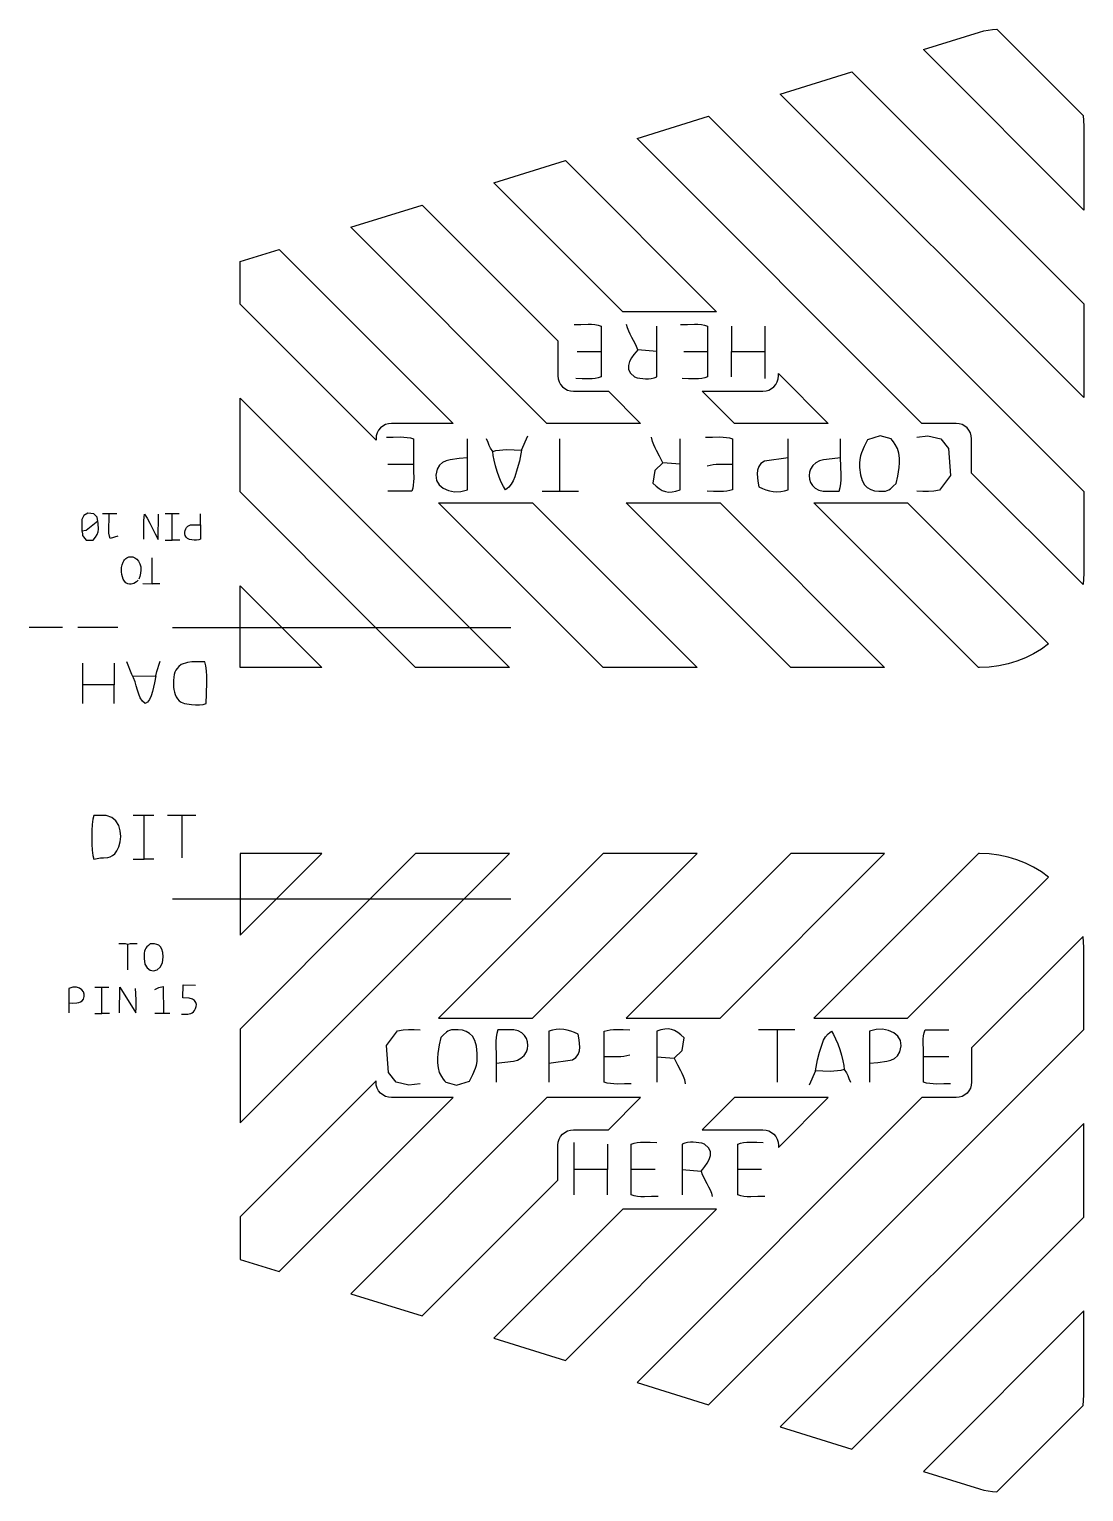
# Model space of a CAD drawing. Extents: x -107 to 9, y 5 to 88.
# Drawn here: x -47.6 to 8.6, y 8.6 to 86.5 of the extents above; entities that cross this region are included whole.
import ezdxf

# ---------------------------------------------------------------- set-up
doc = ezdxf.new("R2010")
doc.units = 0
doc.layers.add('LINE-ART', color=7, linetype='CONTINUOUS')

msp = doc.modelspace()

# ---------------------------------------------------------------- linework, layer by layer
at = {"layer": 'LINE-ART', "color": 250}
for points in [[(8.6041, 76.8939), (0.0526, 85.4454), (3.0416, 86.373), (3.2758, 86.4371), (3.5087, 86.4841), (3.7399, 86.5145), (3.9692, 86.5288), (8.5692, 81.9288), (8.6041, 81.373), (8.6041, 76.8939)], [(-3.7633, 84.2613), (8.6041, 71.8939), (8.6041, 66.8939), (-7.5791, 83.0771), (-3.7633, 84.2613)], [(-11.395, 81.893), (8.6041, 61.8939), (8.6041, 57.5104), (8.5667, 56.9313), (2.6244, 62.8736), (2.6244, 64.6934), (2.6076, 64.8591), (2.5593, 65.0136), (2.4831, 65.1537), (2.3822, 65.2759), (2.26, 65.3768), (2.1199, 65.453), (1.9654, 65.5013), (1.7997, 65.5181), (-0.0201, 65.5181), (-15.2108, 80.7088), (-11.395, 81.893)], [(-19.0266, 79.5246), (-10.9692, 71.4672), (-15.9692, 71.4672), (-22.8425, 78.3405), (-19.0266, 79.5246)], [(-26.6583, 77.1563), (-19.4249, 69.9229), (-19.4249, 68.0584), (-19.4081, 67.8927), (-19.3598, 67.7382), (-19.2836, 67.5981), (-19.1827, 67.476), (-19.0605, 67.375), (-18.9204, 67.2988), (-18.7659, 67.2505), (-18.6002, 67.2337), (-16.7357, 67.2337), (-15.0201, 65.5181), (-20.0201, 65.5181), (-30.4742, 75.9722), (-26.6583, 77.1563)], [(-34.29, 74.788), (-25.0201, 65.5181), (-28.301, 65.5181), (-28.4667, 65.5013), (-28.6212, 65.453), (-28.7613, 65.3768), (-28.8835, 65.2759), (-28.9844, 65.1537), (-29.0606, 65.0136), (-29.1089, 64.8591), (-29.1257, 64.6934), (-29.1257, 64.6237), (-36.3685, 71.8665), (-36.3685, 74.143), (-34.29, 74.788)], [(-7.6763, 68.1743), (-5.0201, 65.5181), (-10.0201, 65.5181), (-11.7357, 67.2337), (-8.501, 67.2337), (-8.3353, 67.2505), (-8.1808, 67.2988), (-8.0407, 67.375), (-7.9186, 67.476), (-7.8176, 67.5981), (-7.7414, 67.7382), (-7.6931, 67.8927), (-7.6763, 68.0584), (-7.6763, 68.1743)], [(-36.3685, 66.8665), (-24.4321, 54.9301), (-22.0124, 52.5104), (-27.0124, 52.5104), (-29.4321, 54.9301), (-36.3685, 61.8665), (-36.3685, 66.8665)], [(-1.3953, 62.3232), (-1.3145, 62.7066), (-1.2371, 63.1648), (-1.2175, 63.4125), (-1.22, 63.6676), (-1.2519, 63.9261), (-1.3202, 64.1843), (-1.4433, 64.3958), (-1.5319, 64.5404), (-1.6022, 64.6335), (-1.6702, 64.6905), (-1.8639, 64.7572), (-2.2419, 64.8632), (-2.9301, 64.6417), (-3.1095, 64.286), (-3.2474, 63.958), (-3.2964, 63.7876), (-3.3298, 63.604), (-3.3458, 63.4003), (-3.3426, 63.1699), (-3.2974, 62.7781), (-3.2121, 62.4759), (-3.0905, 62.2519), (-2.9366, 62.0944), (-2.754, 61.992), (-2.5465, 61.9331), (-2.3181, 61.9062), (-2.0725, 61.8998), (-1.9653, 61.9094), (-1.8692, 61.9365), (-1.7818, 61.9784), (-1.7009, 62.0328), (-1.5491, 62.1685), (-1.3953, 62.3232)], [(-20.7866, 61.2846), (-12.0124, 52.5104), (-17.0124, 52.5104), (-25.7866, 61.2846), (-20.7866, 61.2846)], [(-10.7866, 61.2846), (-2.0124, 52.5104), (-7.0124, 52.5104), (-15.7866, 61.2846), (-10.7866, 61.2846)], [(-0.7866, 61.2846), (6.7258, 53.7722), (6.3431, 53.4929), (5.9337, 53.2443), (5.4998, 53.0284), (5.0437, 52.8473), (4.5676, 52.7029), (4.0737, 52.5973), (3.5643, 52.5325), (3.0416, 52.5104), (2.9876, 52.5104), (-5.7866, 61.2846), (-0.7866, 61.2846)], [(-34.4321, 54.9301), (-32.0124, 52.5104), (-36.3685, 52.5104), (-36.3685, 54.9301), (-36.3685, 56.8665), (-34.4321, 54.9301)], [(-39.5219, 52.668), (-39.6305, 52.5577), (-39.7191, 52.4593), (-39.7892, 52.3634), (-39.8426, 52.2606), (-39.8812, 52.1416), (-39.9066, 51.997), (-39.9205, 51.8174), (-39.9248, 51.5934), (-39.9198, 51.4658), (-39.9041, 51.3338), (-39.8766, 51.2011), (-39.8361, 51.0712), (-39.7815, 50.9479), (-39.7117, 50.8347), (-39.6255, 50.7352), (-39.5219, 50.6531), (-39.3306, 50.5978), (-38.9647, 50.5417), (-38.753, 50.5257), (-38.5416, 50.5244), (-38.3454, 50.5428), (-38.1788, 50.5859), (-38.1639, 51.1068), (-38.1447, 51.7331), (-38.1454, 52.0467), (-38.1594, 52.3399), (-38.1913, 52.5969), (-38.246, 52.8023), (-38.6868, 52.8095), (-38.9472, 52.8103), (-39.176, 52.7736), (-39.5219, 52.668)], [(-44.1678, 44.6169), (-44.2188, 44.4187), (-44.2552, 44.1416), (-44.2771, 43.8119), (-44.2844, 43.4558), (-44.2771, 43.0997), (-44.2552, 42.77), (-44.2188, 42.4929), (-44.1678, 42.2947), (-43.805, 42.3675), (-43.6449, 42.3692), (-43.4218, 42.3839), (-43.2982, 42.4178), (-43.1726, 42.4811), (-43.0498, 42.5822), (-42.9343, 42.73), (-42.8303, 42.9489), (-42.7617, 43.2155), (-42.7359, 43.5082), (-42.7606, 43.8058), (-42.8432, 44.0868), (-42.9914, 44.3299), (-43.2127, 44.5137), (-43.5147, 44.6169), (-44.1678, 44.6169)], [(-34.4321, 40.1731), (-32.0124, 42.5928), (-36.3685, 42.5928), (-36.3685, 40.1731), (-36.3685, 38.2367), (-34.4321, 40.1731)], [(-36.3685, 28.2367), (-24.4321, 40.1731), (-22.0124, 42.5928), (-27.0124, 42.5928), (-29.4321, 40.1731), (-36.3685, 33.2367), (-36.3685, 28.2367)], [(-20.7866, 33.8186), (-12.0124, 42.5928), (-17.0124, 42.5928), (-25.7866, 33.8186), (-20.7866, 33.8186)], [(-10.7866, 33.8186), (-2.0124, 42.5928), (-7.0124, 42.5928), (-15.7866, 33.8186), (-10.7866, 33.8186)], [(-0.7866, 33.8186), (6.7258, 41.331), (6.3431, 41.6103), (5.9337, 41.8589), (5.4998, 42.0748), (5.0437, 42.2559), (4.5676, 42.4003), (4.0737, 42.5059), (3.5643, 42.5707), (3.0416, 42.5928), (2.9876, 42.5928), (-5.7866, 33.8186), (-0.7866, 33.8186)], [(-41.1666, 37.7777), (-41.2621, 37.6979), (-41.3373, 37.6233), (-41.3947, 37.5489), (-41.4364, 37.4694), (-41.4648, 37.38), (-41.4823, 37.2755), (-41.4911, 37.151), (-41.4935, 37.0012), (-41.4496, 36.7017), (-41.3339, 36.4921), (-41.1702, 36.3717), (-40.9827, 36.3397), (-40.7951, 36.3955), (-40.6314, 36.5384), (-40.5157, 36.7678), (-40.4718, 37.0829), (-40.4889, 37.3249), (-40.5365, 37.5032), (-40.6093, 37.6275), (-40.7022, 37.7074), (-40.8096, 37.7527), (-40.9264, 37.773), (-41.0471, 37.7782), (-41.1666, 37.7777)], [(-11.395, 13.2102), (8.6041, 33.2093), (8.6041, 37.5928), (8.5667, 38.1719), (2.6244, 32.2296), (2.6244, 30.4098), (2.6076, 30.2441), (2.5593, 30.0896), (2.4831, 29.9495), (2.3822, 29.8274), (2.26, 29.7264), (2.1199, 29.6502), (1.9654, 29.6019), (1.7997, 29.5851), (-0.0201, 29.5851), (-15.2108, 14.3944), (-11.395, 13.2102)], [(-25.6751, 32.78), (-25.7559, 32.3966), (-25.8333, 31.9384), (-25.8529, 31.6907), (-25.8504, 31.4356), (-25.8185, 31.1771), (-25.7502, 30.9189), (-25.6271, 30.7074), (-25.5385, 30.5628), (-25.4682, 30.4697), (-25.4002, 30.4127), (-25.2065, 30.346), (-24.8285, 30.24), (-24.1403, 30.4615), (-23.9609, 30.8172), (-23.823, 31.1452), (-23.774, 31.3156), (-23.7406, 31.4992), (-23.7246, 31.7029), (-23.7278, 31.9333), (-23.773, 32.3251), (-23.8583, 32.6273), (-23.9799, 32.8513), (-24.1338, 33.0088), (-24.3164, 33.1112), (-24.5239, 33.1701), (-24.7523, 33.197), (-24.9979, 33.2034), (-25.1051, 33.1938), (-25.2012, 33.1667), (-25.2886, 33.1248), (-25.3695, 33.0704), (-25.5213, 32.9347), (-25.6751, 32.78)], [(-34.29, 20.3152), (-25.0201, 29.5851), (-28.301, 29.5851), (-28.4667, 29.6019), (-28.6212, 29.6502), (-28.7613, 29.7264), (-28.8835, 29.8274), (-28.9844, 29.9495), (-29.0606, 30.0896), (-29.1089, 30.2441), (-29.1257, 30.4098), (-29.1257, 30.4795), (-36.3685, 23.2367), (-36.3685, 20.9602), (-34.29, 20.3152)], [(-26.6583, 17.9469), (-19.4249, 25.1803), (-19.4249, 27.0448), (-19.4081, 27.2105), (-19.3598, 27.365), (-19.2836, 27.5051), (-19.1827, 27.6273), (-19.0605, 27.7282), (-18.9204, 27.8044), (-18.7659, 27.8527), (-18.6002, 27.8695), (-16.7357, 27.8695), (-15.0201, 29.5851), (-20.0201, 29.5851), (-30.4742, 19.131), (-26.6583, 17.9469)], [(-7.6763, 26.9289), (-5.0201, 29.5851), (-10.0201, 29.5851), (-11.7357, 27.8695), (-8.501, 27.8695), (-8.3353, 27.8527), (-8.1808, 27.8044), (-8.0407, 27.7282), (-7.9186, 27.6273), (-7.8176, 27.5051), (-7.7414, 27.365), (-7.6931, 27.2105), (-7.6763, 27.0448), (-7.6763, 26.9289)], [(-3.7633, 10.8419), (8.6041, 23.2093), (8.6041, 28.2093), (-7.5791, 12.0261), (-3.7633, 10.8419)], [(-19.0266, 15.5786), (-10.9692, 23.636), (-15.9692, 23.636), (-22.8425, 16.7627), (-19.0266, 15.5786)], [(8.6041, 18.2093), (0.0526, 9.6578), (3.0416, 8.7302), (3.2758, 8.6661), (3.5087, 8.6191), (3.7399, 8.5887), (3.9692, 8.5744), (8.5692, 13.1744), (8.6041, 13.7302), (8.6041, 18.2093)]]:
    msp.add_lwpolyline(points, close=True, dxfattribs=at)
for points in [[(-18.5632, 70.7898), (-18.1989, 70.7988), (-17.8214, 70.8068), (-17.6353, 70.8014), (-17.4549, 70.7851), (-17.2834, 70.7543), (-17.1238, 70.7053), (-17.1239, 69.3505)], [(-15.1765, 69.4352), (-15.2347, 69.6122), (-15.3087, 69.7813), (-15.3929, 69.9453), (-15.4817, 70.1071), (-15.5694, 70.2697), (-15.6503, 70.4357), (-15.7189, 70.6081), (-15.7693, 70.7898)], [(-14.1605, 69.3505), (-15.1765, 69.4352), (-15.2606, 69.3336), (-15.3776, 69.1914), (-15.5021, 69.0178), (-15.6086, 68.8218), (-15.6717, 68.6125), (-15.6659, 68.3991), (-15.5658, 68.1905), (-15.3458, 67.9959), (-15.2046, 67.9559), (-15.0573, 67.9258), (-14.9061, 67.9062), (-14.7529, 67.8981), (-14.5997, 67.9021), (-14.4485, 67.9193), (-14.3015, 67.9503), (-14.1605, 67.9959), (-14.1605, 69.3505), (-14.1605, 70.7052)], [(-12.8905, 70.7898), (-12.5262, 70.7988), (-12.1487, 70.8068), (-11.9626, 70.8014), (-11.7823, 70.7851), (-11.6108, 70.7543), (-11.4512, 70.7053), (-11.4512, 69.3505)], [(-10.1812, 70.7052), (-10.1812, 69.3505)], [(-8.4032, 70.7053), (-8.4033, 69.3505)], [(-18.3938, 69.3505), (-17.1239, 69.3505), (-17.1239, 67.9959), (-17.2748, 67.9492), (-17.4361, 67.9194), (-17.6053, 67.9032), (-17.7797, 67.8973), (-18.1341, 67.9034), (-18.4785, 67.9113)], [(-12.7212, 69.3506), (-11.4512, 69.3505), (-11.4512, 67.9959), (-11.6021, 67.9492), (-11.7634, 67.9194), (-11.9326, 67.9032), (-12.1071, 67.8973), (-12.4614, 67.9034), (-12.8058, 67.9112)], [(-10.1812, 67.9959), (-10.1812, 69.3505), (-8.4033, 69.3505), (-8.4032, 67.9112)], [(-28.5731, 64.7785), (-28.2088, 64.7875), (-27.8313, 64.7955), (-27.6452, 64.7901), (-27.4649, 64.7738), (-27.2934, 64.7429), (-27.1338, 64.6939), (-27.1338, 63.3392)], [(-21.3765, 64.1013), (-21.0378, 64.8633)], [(-13.8413, 63.4238), (-14.01, 63.7788), (-14.1757, 64.0722), (-14.2524, 64.2196), (-14.3223, 64.3801), (-14.3834, 64.5632), (-14.4338, 64.7785)], [(-11.5552, 64.7785), (-11.1909, 64.7875), (-10.8134, 64.7955), (-10.6273, 64.7901), (-10.4469, 64.7738), (-10.2754, 64.7429), (-10.1158, 64.6938), (-10.1158, 63.3393)], [(-0.2945, 64.7785), (0.298, 64.8639), (0.9762, 64.6965), (1.3963, 64.1838), (1.5028, 62.7474), (0.9147, 61.9661), (0.6092, 61.9085), (0.3187, 61.891), (0.0239, 61.8945), (-0.2945, 61.8999)], [(-24.2551, 63.6778), (-24.6993, 63.6404), (-25.1685, 63.5849), (-25.3876, 63.5242), (-25.5831, 63.4277), (-25.7451, 63.2848), (-25.8638, 63.0852), (-25.9376, 62.7641), (-25.8972, 62.4819), (-25.7604, 62.2453), (-25.5451, 62.0612), (-25.269, 61.9363), (-24.9501, 61.8774), (-24.6062, 61.8912), (-24.2552, 61.9845), (-24.2551, 63.6778), (-24.2551, 64.6938)], [(-22.9006, 64.0165), (-22.7322, 64.0679), (-22.5506, 64.0999), (-22.3591, 64.1164), (-22.1613, 64.1213), (-21.7607, 64.1114), (-21.3765, 64.1013), (-21.4825, 63.5117), (-21.595, 63.0928), (-21.7225, 62.6676), (-21.8076, 62.4672), (-21.9152, 62.2826), (-22.0516, 62.1198), (-22.2231, 61.9845), (-22.3323, 62.1547), (-22.4458, 62.3864), (-22.5579, 62.6608), (-22.6631, 62.9592), (-22.7556, 63.2628), (-22.8298, 63.5527), (-22.88, 63.8102), (-22.9006, 64.0165), (-23.0261, 64.205), (-23.0976, 64.3495), (-23.1552, 64.4968), (-23.2391, 64.6938)], [(-19.3445, 64.6938), (-19.3445, 61.8999)], [(-12.9099, 63.3393), (-13.8413, 63.4238), (-14.2672, 63.0037), (-14.3718, 62.3266), (-14.1963, 62.1684), (-14.029, 62.0424), (-13.8648, 61.949), (-13.6986, 61.8886), (-13.5252, 61.8615), (-13.3393, 61.8682), (-13.1359, 61.9091), (-12.9098, 61.9845), (-12.9099, 63.3393), (-12.9098, 64.6939)], [(-7.1525, 63.6779), (-8.4233, 63.5136), (-8.6048, 63.3815), (-8.7218, 63.2163), (-8.786, 63.029), (-8.8088, 62.8306), (-8.7763, 62.4442), (-8.7164, 62.1445), (-8.5276, 62.0526), (-8.3366, 61.9778), (-8.1435, 61.9218), (-7.9485, 61.8864), (-7.7518, 61.8732), (-7.5534, 61.884), (-7.3536, 61.9205), (-7.1525, 61.9845), (-7.1525, 63.6779), (-7.1525, 64.6939)], [(-4.3585, 63.6778), (-4.8082, 63.6385), (-5.267, 63.5824), (-5.4807, 63.522), (-5.6737, 63.426), (-5.8384, 63.2839), (-5.9672, 63.0853), (-6.0236, 62.9171), (-6.0423, 62.737), (-6.0219, 62.5539), (-5.9611, 62.3766), (-5.8588, 62.2137), (-5.7137, 62.0741), (-5.5245, 61.9666), (-5.2899, 61.8999), (-4.4432, 61.8999), (-4.3848, 62.0944), (-4.3496, 62.3065), (-4.3326, 62.5313), (-4.3294, 62.764), (-4.3449, 63.2339), (-4.3585, 63.6778), (-4.3585, 64.6938)], [(-28.4885, 63.3393), (-27.1338, 63.3392), (-27.1248, 62.9749), (-27.1169, 62.5974), (-27.1223, 62.4113), (-27.1386, 62.2309), (-27.1695, 62.0594), (-27.2185, 61.8998), (-28.4885, 61.8999)], [(-11.4705, 63.2546), (-11.3196, 63.3013), (-11.1583, 63.3311), (-10.9891, 63.3472), (-10.8146, 63.3531), (-10.4602, 63.3471), (-10.1158, 63.3393), (-10.1159, 61.9845), (-10.2668, 61.9379), (-10.4281, 61.9081), (-10.5973, 61.8919), (-10.7717, 61.886), (-11.1261, 61.892), (-11.4705, 61.8998)], [(-20.2759, 61.8998), (-19.3445, 61.8999), (-18.3285, 61.8998)], [(-44.4889, 60.732), (-44.6954, 60.6133), (-44.8121, 60.4029), (-44.816, 59.792), (-44.7777, 59.6277), (-44.7692, 59.5463), (-44.7227, 59.4652), (-44.5707, 59.3015), (-44.2029, 59.3015), (-44.0742, 59.4527), (-43.9873, 59.5983), (-43.936, 59.7413), (-43.9141, 59.885), (-43.9343, 60.1865), (-43.9984, 60.5276), (-44.162, 60.6911), (-44.4889, 60.732)], [(-44.816, 59.792), (-44.5707, 59.8328), (-43.9617, 60.3188)], [(-42.9358, 60.6911), (-43.3445, 60.6911), (-43.7124, 60.6911)], [(-42.895, 59.5058), (-43.3036, 59.3832), (-43.3398, 59.5132), (-43.3605, 59.6669), (-43.3692, 59.8374), (-43.369, 60.0174), (-43.355, 60.3777), (-43.3445, 60.6911)], [(-41.5052, 59.3423), (-41.5079, 59.6333), (-41.5095, 59.9795), (-41.5, 60.3416), (-41.4695, 60.6804), (-41.3213, 60.4651), (-41.1851, 60.2022), (-41.0468, 59.9154), (-40.8923, 59.6284), (-40.7412, 59.3234), (-40.7236, 60.6848)], [(-39.6252, 60.6911), (-39.993, 60.6911), (-40.3609, 60.6911)], [(-40.3609, 59.3015), (-39.993, 59.3015), (-39.993, 60.6911)], [(-38.4808, 60.1189), (-38.4808, 59.3423), (-38.5793, 59.3137), (-38.6948, 59.2968), (-38.8194, 59.2935), (-38.945, 59.3057), (-39.0637, 59.3353), (-39.1674, 59.3841), (-39.2483, 59.4539), (-39.2982, 59.5467), (-39.3153, 59.6345), (-39.3152, 59.7238), (-39.2989, 59.8117), (-39.2676, 59.8949), (-39.2222, 59.9703), (-39.1637, 60.0349), (-39.0934, 60.0854), (-39.0121, 60.1189), (-38.4808, 60.1189), (-38.4808, 60.6911)], [(-39.5844, 59.3015), (-39.993, 59.3015)], [(-41.7976, 57.17), (-41.9007, 57.0763), (-42.0279, 56.9949), (-42.1012, 56.9669), (-42.1814, 56.9515), (-42.2688, 56.9521), (-42.3636, 56.9717), (-42.4574, 57.0225), (-42.535, 57.1065), (-42.597, 57.2152), (-42.6438, 57.34), (-42.676, 57.4725), (-42.6941, 57.604), (-42.6988, 57.7261), (-42.6905, 57.8301), (-42.6604, 57.9779), (-42.6092, 58.1235), (-42.5727, 58.1918), (-42.5272, 58.2552), (-42.4716, 58.3123), (-42.4045, 58.3615), (-42.3098, 58.4018), (-42.2037, 58.4156), (-42.0922, 58.4016), (-41.9815, 58.3585), (-41.8777, 58.2852), (-41.7869, 58.1803), (-41.7152, 58.0427), (-41.6688, 57.871), (-41.6562, 57.7017), (-41.6723, 57.5327), (-41.7131, 57.3679), (-41.7744, 57.2114)], [(-41.5563, 56.9811), (-41.0557, 56.9717), (-41.0557, 58.3615)], [(-40.647, 56.9717), (-41.0557, 56.9717)], [(-45.8308, 54.6439), (-47.6121, 54.6439)], [(-42.8881, 54.6439), (-45.0192, 54.6439)], [(-39.9778, 54.6438), (-21.933, 54.6438)], [(-43.0814, 52.7349), (-43.0814, 51.5934), (-44.7604, 51.5934), (-44.7604, 52.7349)], [(-42.0937, 52.0492), (-40.8651, 52.0637), (-40.9349, 51.6886), (-41.0454, 51.2214), (-41.1194, 50.998), (-41.2077, 50.8054), (-41.3117, 50.6614), (-41.4328, 50.584), (-41.5802, 50.7198), (-41.6925, 50.8923), (-41.7788, 51.0914), (-41.8484, 51.307), (-41.9102, 51.5289), (-41.9735, 51.7468), (-42.0475, 51.9508), (-42.1412, 52.1305), (-42.4098, 52.8023)], [(-40.8651, 52.0637), (-40.8166, 52.2868), (-40.7652, 52.4591), (-40.7051, 52.6275), (-40.6299, 52.8389)], [(-44.7604, 50.5859), (-44.7604, 51.5934)], [(-43.0814, 50.5859), (-43.0814, 51.5934)], [(-40.9752, 44.6169), (-42.0635, 44.6169)], [(-42.0635, 42.2947), (-41.483, 42.2947), (-41.483, 44.6169)], [(-38.7257, 44.6169), (-40.2495, 44.6169)], [(-39.4515, 42.3675), (-39.4515, 44.6169)], [(-40.9752, 42.2947), (-41.483, 42.2947)], [(-39.9778, 40.1731), (-21.933, 40.1731)], [(-42.3519, 36.3881), (-42.3519, 37.7369), (-42.4727, 37.771), (-42.588, 37.7819), (-42.7079, 37.7806), (-42.8424, 37.7777)], [(-41.8614, 37.7777), (-41.9959, 37.7806), (-42.1158, 37.7819), (-42.2312, 37.771), (-42.3519, 37.7369)], [(-45.4991, 34.6306), (-45.29, 34.6233), (-45.071, 34.6282), (-44.9671, 34.6477), (-44.8719, 34.6854), (-44.7891, 34.7461), (-44.7224, 34.8349), (-44.6775, 34.9672), (-44.6807, 35.1011), (-44.7284, 35.2273), (-44.8165, 35.3361), (-44.9415, 35.4181), (-45.0994, 35.4636), (-45.2866, 35.4631), (-45.4991, 35.4071), (-45.4991, 34.6306), (-45.4991, 34.0992)], [(-44.1093, 34.0584), (-43.7415, 34.0584), (-43.7415, 35.448)], [(-43.3737, 35.448), (-43.7415, 35.448), (-44.1093, 35.448)], [(-42.8014, 34.0992), (-42.7849, 35.4621), (-41.9211, 34.0987), (-41.9041, 34.3858), (-41.914, 34.7569), (-41.9329, 35.126), (-41.9432, 35.4071)], [(-40.9215, 35.3465), (-40.6964, 35.4432), (-40.4642, 35.5106), (-40.4624, 34.0839), (-40.1179, 34.0839)], [(-39.4868, 34.0266), (-39.3228, 34.0237), (-39.158, 34.0292), (-39.0781, 34.0418), (-39.0011, 34.0646), (-38.9283, 34.1002), (-38.8607, 34.1514), (-38.7946, 34.229), (-38.741, 34.3267), (-38.7072, 34.4365), (-38.7003, 34.5503), (-38.7275, 34.6603), (-38.7959, 34.7585), (-38.9127, 34.8369), (-39.0851, 34.8875), (-39.4162, 34.8984), (-39.4075, 35.5857), (-38.7408, 35.5762)], [(-43.3328, 34.0584), (-43.7415, 34.0584)], [(-40.9215, 34.0839), (-40.4624, 34.0839)], [(-26.7759, 30.3247), (-27.3684, 30.2393), (-28.0466, 30.4067), (-28.4667, 30.9194), (-28.5732, 32.3558), (-27.9851, 33.1371), (-27.6796, 33.1947), (-27.3891, 33.2122), (-27.0943, 33.2087), (-26.7759, 33.2033)], [(-22.7119, 31.4254), (-22.2622, 31.4647), (-21.8034, 31.5208), (-21.5897, 31.5812), (-21.3967, 31.6772), (-21.232, 31.8193), (-21.1032, 32.0179), (-21.0468, 32.1861), (-21.0281, 32.3662), (-21.0485, 32.5493), (-21.1093, 32.7266), (-21.2116, 32.8895), (-21.3567, 33.0291), (-21.5459, 33.1366), (-21.7805, 33.2033), (-22.6272, 33.2033), (-22.6856, 33.0088), (-22.7208, 32.7967), (-22.7378, 32.5719), (-22.741, 32.3392), (-22.7255, 31.8693), (-22.7119, 31.4254), (-22.7119, 30.4094)], [(-19.9179, 31.4253), (-18.6471, 31.5896), (-18.4656, 31.7217), (-18.3486, 31.8869), (-18.2844, 32.0742), (-18.2616, 32.2726), (-18.2941, 32.659), (-18.354, 32.9587), (-18.5428, 33.0506), (-18.7338, 33.1254), (-18.9269, 33.1814), (-19.1219, 33.2168), (-19.3186, 33.23), (-19.517, 33.2192), (-19.7168, 33.1827), (-19.9179, 33.1187), (-19.9179, 31.4253), (-19.9179, 30.4093)], [(-15.5999, 31.8486), (-15.7508, 31.8019), (-15.9121, 31.7721), (-16.0813, 31.756), (-16.2558, 31.7501), (-16.6102, 31.7561), (-16.9546, 31.7639), (-16.9545, 33.1187), (-16.8036, 33.1653), (-16.6423, 33.1951), (-16.4731, 33.2113), (-16.2987, 33.2172), (-15.9443, 33.2112), (-15.5999, 33.2034)], [(-14.1605, 31.7639), (-13.2291, 31.6794), (-12.8032, 32.0995), (-12.6986, 32.7766), (-12.8741, 32.9348), (-13.0414, 33.0608), (-13.2056, 33.1542), (-13.3718, 33.2146), (-13.5452, 33.2417), (-13.7311, 33.235), (-13.9345, 33.1941), (-14.1606, 33.1187), (-14.1605, 31.7639), (-14.1606, 30.4093)], [(-6.7945, 33.2034), (-7.7259, 33.2033), (-8.7419, 33.2034)], [(-7.7259, 30.4094), (-7.7259, 33.2033)], [(-4.1698, 31.0867), (-4.3382, 31.0353), (-4.5198, 31.0033), (-4.7113, 30.9868), (-4.9091, 30.9819), (-5.3097, 30.9918), (-5.6939, 31.0019), (-5.5879, 31.5915), (-5.4754, 32.0104), (-5.3479, 32.4356), (-5.2628, 32.636), (-5.1552, 32.8206), (-5.0188, 32.9834), (-4.8473, 33.1187), (-4.7381, 32.9485), (-4.6246, 32.7168), (-4.5125, 32.4424), (-4.4073, 32.144), (-4.3148, 31.8404), (-4.2406, 31.5505), (-4.1904, 31.293), (-4.1698, 31.0867), (-4.0443, 30.8982), (-3.9728, 30.7537), (-3.9152, 30.6064), (-3.8313, 30.4094)], [(-2.8153, 31.4254), (-2.3711, 31.4628), (-1.9019, 31.5183), (-1.6828, 31.579), (-1.4873, 31.6755), (-1.3253, 31.8184), (-1.2066, 32.018), (-1.1328, 32.3391), (-1.1732, 32.6213), (-1.31, 32.8579), (-1.5254, 33.042), (-1.8014, 33.1669), (-2.1203, 33.2258), (-2.4642, 33.212), (-2.8152, 33.1187), (-2.8153, 31.4254), (-2.8153, 30.4094)], [(1.4181, 31.7639), (0.0634, 31.764), (0.0544, 32.1283), (0.0465, 32.5058), (0.0519, 32.6919), (0.0682, 32.8723), (0.0991, 33.0438), (0.1481, 33.2034), (1.4181, 33.2033)], [(-15.5152, 30.3247), (-15.8795, 30.3157), (-16.257, 30.3077), (-16.4431, 30.3131), (-16.6235, 30.3294), (-16.795, 30.3603), (-16.9546, 30.4094), (-16.9546, 31.7639)], [(-13.2291, 31.6794), (-13.0604, 31.3244), (-12.8948, 31.031), (-12.818, 30.8836), (-12.7481, 30.7231), (-12.687, 30.54), (-12.6366, 30.3247)], [(1.5027, 30.3247), (1.1384, 30.3157), (0.7609, 30.3078), (0.5748, 30.3131), (0.3945, 30.3294), (0.223, 30.3603), (0.0634, 30.4093), (0.0634, 31.764)], [(-5.6939, 31.0019), (-6.0326, 30.2399)], [(-16.7852, 27.1073), (-16.7852, 25.7527), (-18.5631, 25.7527), (-18.5632, 27.192)], [(-14.2452, 25.7526), (-15.5152, 25.7527), (-15.5152, 27.1073), (-15.3643, 27.154), (-15.203, 27.1838), (-15.0338, 27.2), (-14.8594, 27.2059), (-14.505, 27.1998), (-14.1606, 27.192)], [(-12.8059, 25.7527), (-11.7899, 25.668), (-11.7058, 25.7696), (-11.5888, 25.9118), (-11.4643, 26.0854), (-11.3578, 26.2814), (-11.2947, 26.4907), (-11.3005, 26.7041), (-11.4006, 26.9127), (-11.6206, 27.1073), (-11.7618, 27.1473), (-11.9091, 27.1774), (-12.0603, 27.197), (-12.2136, 27.2051), (-12.3667, 27.2011), (-12.5179, 27.1839), (-12.6649, 27.1529), (-12.8059, 27.1073), (-12.8059, 25.7527), (-12.8059, 24.398)], [(-8.5726, 25.7527), (-9.8425, 25.7527), (-9.8425, 27.1073), (-9.6916, 27.154), (-9.5303, 27.1838), (-9.3611, 27.2), (-9.1867, 27.2059), (-8.8323, 27.1998), (-8.4879, 27.1919)], [(-18.5632, 24.3979), (-18.5631, 25.7527)], [(-16.7852, 24.398), (-16.7852, 25.7527)], [(-14.0759, 24.3134), (-14.4402, 24.3044), (-14.8177, 24.2964), (-15.0038, 24.3018), (-15.1841, 24.3181), (-15.3556, 24.3489), (-15.5152, 24.3979), (-15.5152, 25.7527)], [(-8.4032, 24.3134), (-8.7675, 24.3044), (-9.145, 24.2964), (-9.3311, 24.3018), (-9.5115, 24.3181), (-9.683, 24.3489), (-9.8426, 24.3979), (-9.8425, 25.7527)], [(-11.7899, 25.668), (-11.7317, 25.491), (-11.6577, 25.3219), (-11.5735, 25.1579), (-11.4847, 24.9961), (-11.397, 24.8335), (-11.3161, 24.6675), (-11.2475, 24.4951), (-11.1971, 24.3134)]]:
    msp.add_lwpolyline(points, dxfattribs=at)

doc.saveas('drawing.dxf')
